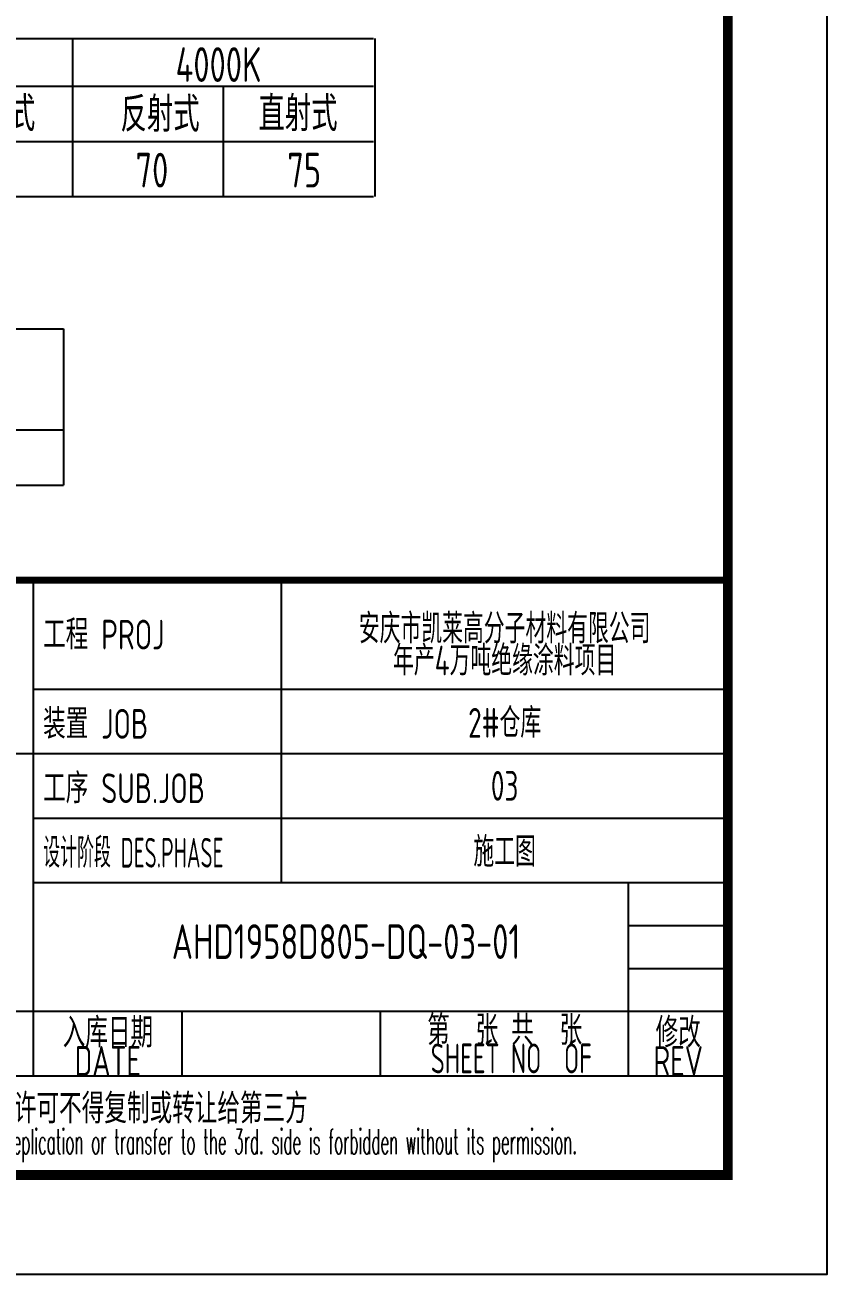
# Model space of a CAD drawing. Extents: x 1151645 to 1632247, y -116298 to 25377.
# Drawn here: x 1249647 to 1257733, y -26383 to -13783 of the extents above; entities that cross this region are included whole.
import ezdxf
from ezdxf.enums import TextEntityAlignment as Align

# ---------------------------------------------------------------- set-up
doc = ezdxf.new("R2010")
doc.units = 0
doc.header["$LTSCALE"] = 1000
doc.header["$MEASUREMENT"] = 0
doc.layers.get('0').update_dxf_attribs({"linetype": 'CONTINUOUS'})
for name, color, linetype in [('AXIS', 3, 'CONTINUOUS'), ('PUB_TITLE', 4, 'CONTINUOUS'), ('电气', 3, 'CONTINUOUS')]:
    doc.layers.add(name, color=color, linetype=linetype)
doc.styles.add('ECEC_TQ', font='txt_l.shx', dxfattribs={"bigfont": 'hztxt_l.shx'})
doc.styles.add('SCEI', font='sceie.shx', dxfattribs={"width": 0.75, "bigfont": 'sceic.shx'})
doc.styles.add('sceie', font='sceie.shx', dxfattribs={"width": 0.7, "bigfont": 'sceic.shx'})
doc.styles.add('TSSD_Rein', font='Tssdeng.shx', dxfattribs={"width": 0.7, "bigfont": 'hztxt.shx'})

msp = doc.modelspace()

# ---------------------------------------------------------------- linework, layer by layer
for p, q in [((1249732.7, -24383), (1249732.7, -19383)), ((1252232.7, -22433), (1252232.7, -19383)), ((1256732.7, -25383), (1256732.7, -19383)), ((1249732.7, -20483), (1256732.7, -20483)), ((1238732.7, -21133), (1249732.7, -21133)), ((1249732.7, -21133), (1256732.7, -21133)), ((1249732.7, -21783), (1256732.7, -21783)), ((1249732.7, -22433), (1256732.7, -22433)), ((1255732.7, -24383), (1255732.7, -22433)), ((1255732.7, -22866.3), (1256732.7, -22866.3)), ((1255732.7, -23299.6), (1256732.7, -23299.6)), ((1244232.7, -23733), (1256732.7, -23733)), ((1251232.7, -24383), (1251232.7, -23733)), ((1253232.7, -24383), (1253232.7, -23733)), ((1238732.7, -24383), (1256732.7, -24383)), ((1238732.7, -25383), (1256732.7, -25383))]:
    msp.add_line(p, q)
at = {"const_width": 70}
msp.add_lwpolyline([(1256732.7, -19383), (1238732.7, -19383)], dxfattribs=at)
at = {"layer": 'PUB_TITLE'}
msp.add_lwpolyline([(1198332.7, -26383), (1257732.7, -26383), (1257732.7, 15617), (1198332.7, 15617)], close=True, dxfattribs=at)
at = {"layer": 'PUB_TITLE', "const_width": 100}
msp.add_lwpolyline([(1200832.7, -25383), (1256732.7, -25383), (1256732.7, 14617), (1200832.7, 14617)], close=True, dxfattribs=at)
at = {"layer": '电气', "color": 3}
for p, q in [((1241692.6, -13920.5), (1253161.2, -13920.5)), ((1250125.8, -13920.5), (1250125.8, -15514.4)), ((1253173.7, -13920.5), (1253173.7, -15514.4)), ((1241692.6, -14400), (1253161.2, -14400)), ((1251643.5, -14400), (1251643.5, -15514.4)), ((1241692.6, -14957.2), (1253161.2, -14957.2)), ((1241692.6, -15514.4), (1253161.2, -15514.4)), ((1241603, -16847.1), (1250036.2, -16847.1)), ((1250036.2, -16847.1), (1250036.2, -18424.2)), ((1241603, -17867), (1250036.2, -17867)), ((1241603, -18424.2), (1250036.2, -18424.2))]:
    msp.add_line(p, q, dxfattribs=at)

# ---------------------------------------------------------------- texts
at = {"style": 'sceie'}
for s, width, p in [('工程 PROJ', 0.8, (1249829.6, -20083)), ('装置 JOB', 0.8, (1249829.6, -20983)), ('工序 SUB.JOB', 0.8, (1249829.6, -21633)), ('设计阶段 DES.PHASE', 0.6, (1249829.6, -22283))]:
    msp.add_text(s, height=300, dxfattribs=dict(at, width=width)).set_placement(p)
for s, height, style, width, p in [('入库日期', 300, 'sceie', 0.8, (1250482.7, -23933)), ('第  张 共  张', 300, 'sceie', 0.8, (1254482.7, -23908)), ('修改', 300, 'sceie', 0.8, (1256232.7, -23933)), ('SHEET NO  OF  ', 300, 'sceie', 0.7, (1254664.1, -24208)), ('DATE', 300, 'sceie', 0.8, (1250482.7, -24233)), ('REV', 300, 'sceie', 0.8, (1256232.7, -24233)), ('本文件专有权属安徽华东化工医药工程有限责任公司所有,未经许可不得复制或转让给第三方', 300, 'sceie', 0.8, (1247903.8, -24731.9)), ('The proprietary right of this document belongs to Anhui Huadong Chemical And Medical Engineering  Co.,Ltd.  and any replication or transfer to the 3rd. side is forbidden without its permission. ', 250, 'ECEC_TQ', 0.45, (1247732.7, -25083))]:
    msp.add_text(s, height=height, dxfattribs=dict(style=style, width=width)).set_placement(p, align=Align.MIDDLE)
at = {"style": 'sceie', "width": 0.8}
msp.add_attdef('AHD1958D805-DQ-03-01', text='200320-02-040', height=350, dxfattribs=at).set_placement((1252883.5, -23029.2), align=Align.MIDDLE)
at = {"layer": 'AXIS', "style": 'TSSD_Rein', "width": 0.7}
for s, p in [('安庆市凯莱高分子材料有限公司', (1254482.7, -19855.4)), ('年产4万吨绝缘涂料项目', (1254482.7, -20178.4)), ('2#仓库', (1254482.7, -20808)), ('03', (1254482.7, -21458)), ('施工图', (1254482.7, -22108))]:
    msp.add_text(s, height=300, dxfattribs=at).set_placement(p, align=Align.MIDDLE)
at = {"layer": '电气', "color": 3, "style": 'SCEI', "width": 0.8}
for s, p in [('4000K', (1251165.2, -14357.5)), ('直射式', (1248952.3, -14853.6)), ('反射式', (1250609.7, -14860.1)), ('直射式', (1252000.2, -14853.6)), ('70', (1250761.4, -15422.4)), ('75', (1252291.6, -15422.4))]:
    msp.add_text(s, height=350, dxfattribs=at).set_placement(p)

doc.saveas('drawing.dxf')
